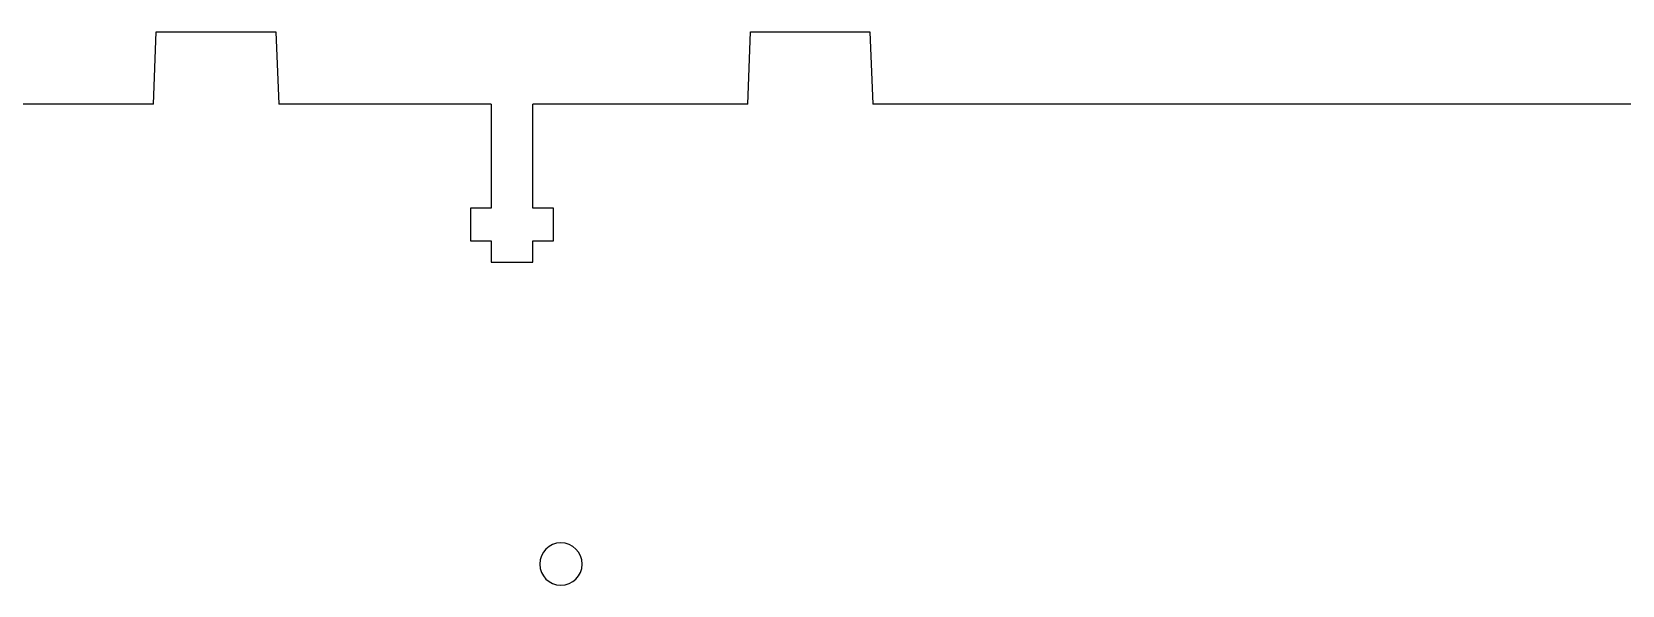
# Model space of a CAD drawing. Header units: millimetres. Extents: x -1014 to -186, y -862 to -38.
# Drawn here: x -794.9 to -687.9, y -75.7 to -38.4 of the extents above; entities that cross this region are included whole.
import ezdxf

# ---------------------------------------------------------------- set-up
doc = ezdxf.new("R2010")
doc.units = ezdxf.units.MM
doc.layers.add('CUTS', color=1, linetype='Continuous', lineweight=25, true_color=0xff0000)

msp = doc.modelspace()

# ---------------------------------------------------------------- linework, layer by layer
at = {"layer": 'CUTS', "color": 1, "lineweight": 25, "true_color": 0xff0000}
for p, q in [((-786.74, -43.31), (-786.54, -38.44)), ((-786.54, -38.44), (-778.5, -38.44)), ((-778.5, -38.44), (-778.3, -43.31)), ((-746.74, -43.31), (-746.54, -38.44)), ((-746.54, -38.44), (-738.51, -38.44)), ((-738.51, -38.44), (-738.31, -43.31)), ((-786.74, -43.31), (-845.65, -43.31)), ((-764, -43.31), (-778.3, -43.31)), ((-764, -43.31), (-764, -50.33)), ((-746.74, -43.31), (-761.2, -43.31)), ((-761.2, -50.33), (-761.2, -43.31)), ((-679.4, -43.31), (-738.31, -43.31)), ((-764, -50.33), (-765.4, -50.33)), ((-765.4, -50.33), (-765.4, -52.53)), ((-759.8, -50.33), (-761.2, -50.33)), ((-759.8, -52.53), (-759.8, -50.33)), ((-765.4, -52.53), (-764, -52.53)), ((-764, -52.53), (-764, -53.97)), ((-761.2, -53.97), (-761.2, -52.53)), ((-761.2, -52.53), (-759.8, -52.53)), ((-764, -53.97), (-761.2, -53.97))]:
    msp.add_line(p, q, dxfattribs=at)
for points in [[(-759.31, -72.87), (-760.1, -72.87), (-760.73, -73.51), (-760.73, -74.3)], [(-757.88, -74.3), (-757.88, -73.51), (-758.52, -72.87), (-759.31, -72.87)], [(-760.73, -74.3), (-760.73, -75.09), (-760.1, -75.72), (-759.31, -75.72)], [(-759.31, -75.72), (-758.52, -75.72), (-757.88, -75.09), (-757.88, -74.3)]]:
    msp.add_open_spline(points, degree=3, dxfattribs=at)

doc.saveas('drawing.dxf')
